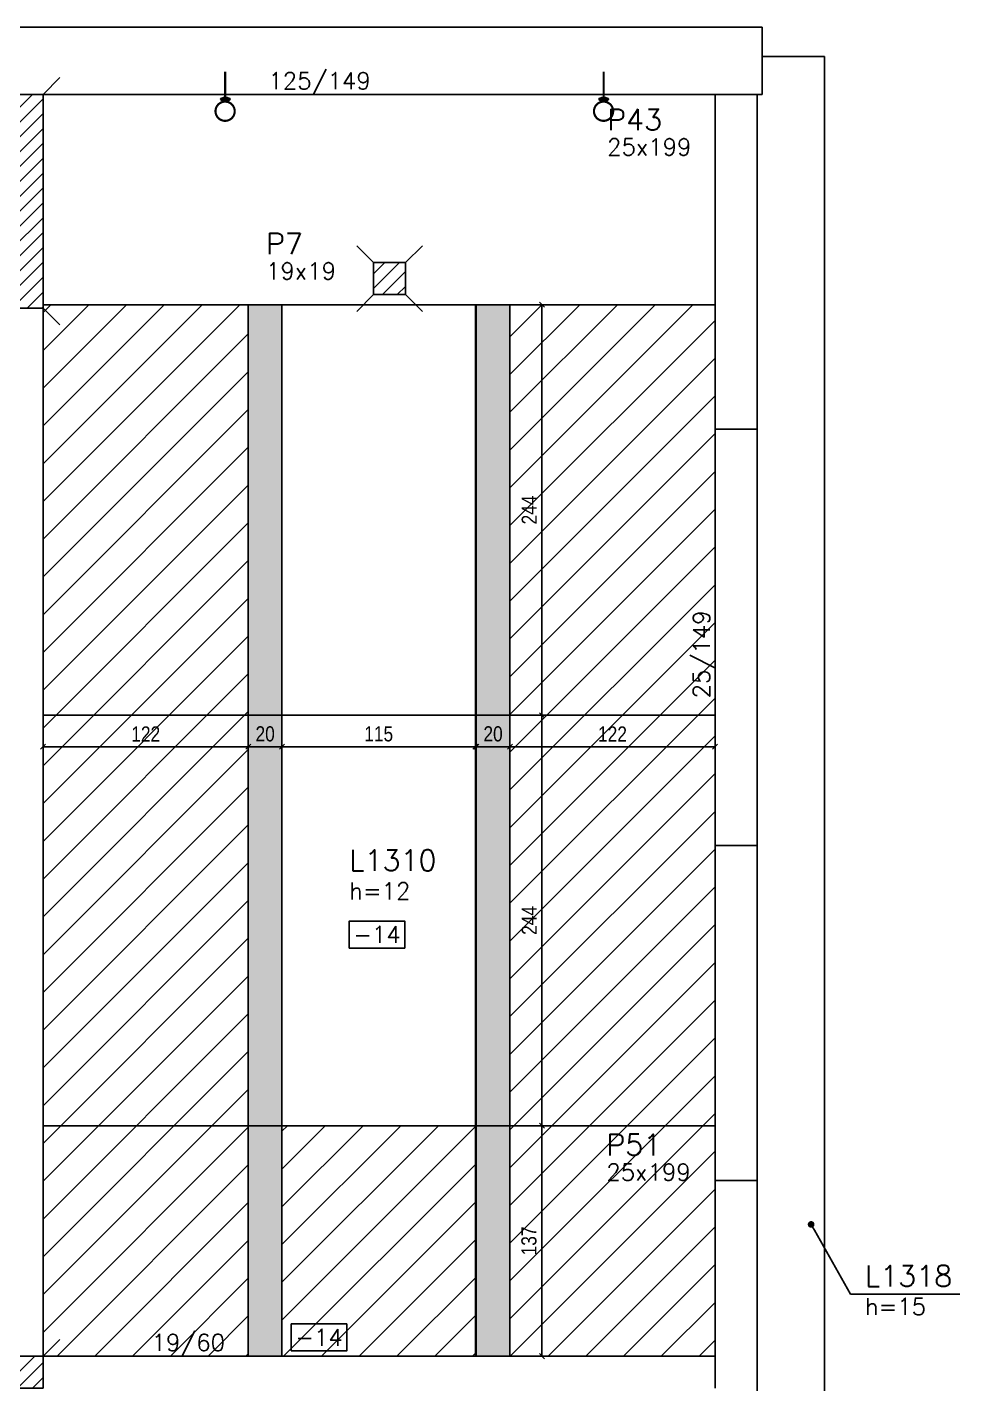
# Model space of a CAD drawing. Extents: x -3557 to 8661, y -614 to 3008.
# Drawn here: x 6683 to 7237, y 1363 to 2170 of the extents above; entities that cross this region are included whole.
import ezdxf
from ezdxf import colors
from ezdxf.entities.mleader import LeaderData, LeaderLine
from ezdxf.enums import TextEntityAlignment as Align
from ezdxf.math import Vec2, Vec3

# ---------------------------------------------------------------- set-up
doc = ezdxf.new("R2010")
doc.units = 0
for name, color, linetype in [('COTA', 241, 'Continuous'), ('F-AUX-RED', 1, 'Continuous'), ('F-COTAS', 106, 'Continuous'), ('F-GANCHOS', 4, 'Continuous'), ('F-LAJES', 3, 'Continuous'), ('F-LAJES-DIM', 2, 'Continuous'), ('F-LAJES-NOME', 4, 'Continuous'), ('F-PILARES-DIM', 172, 'Continuous'), ('F-PILARES-HACH', 174, 'Continuous'), ('F-PILARES-M', 170, 'Continuous'), ('F-PILARES-N', 170, 'Continuous'), ('F-PILARES-NASCE', 4, 'Continuous'), ('F-PILARES-NOME', 170, 'Continuous'), ('F-VIGAS', 3, 'Continuous'), ('F-VIGAS-DIM', 2, 'Continuous'), ('Painéis', 200, 'Continuous')]:
    doc.layers.add(name, color=color, linetype=linetype)
doc.layers.add('Hachura', color=251, linetype='Continuous', lineweight=9)
doc.styles.add('COTA TECNICA-50', font='techl___.ttf', dxfattribs={"height": 9})
doc.styles.add('MCP', font='romans.shx')
doc.styles.get("Standard").update_dxf_attribs({"font": 'arial.ttf'})
doc.dimstyles.new('COTA PAINEL-50', dxfattribs={"dimtxt": 9, "dimasz": 3, "dimexe": 3, "dimexo": 3, "dimgap": 3, "dimtad": 1, "dimdec": 1, "dimzin": 12, "dimdsep": 46, "dimtxsty": 'COTA TECNICA-50', "dimblk1": 'OBLIQUE', "dimblk2": 'OBLIQUE', "dimsah": 1, "dimcen": 0.9, "dimclrd": 4, "dimclre": 4, "dimclrt": 240, "dimadec": 1, "dimazin": 3, "dimtfac": 1, "dimtdec": 1, "dimtmove": 0, "dimatfit": 3, "dimfxl": 1, "dimtolj": 1, "dimtzin": 12, "dimarcsym": 0})
pattern_1 = [(45, (3857.195, 715.201), (-4.419417, 4.419417), [])]

# ---------------------------------------------------------------- blocks, each defined once
blk = doc.blocks.new('*U514')
at = {"layer": 'F-LAJES-DIM', "color": 1}
blk.add_lwpolyline([(0, 0), (33, 0), (33, 16), (0, 16)], close=True, dxfattribs=at)
at = {"layer": 'F-LAJES-DIM', "style": 'MCP'}
blk.add_attdef('DIM', text='', height=10, dxfattribs=at).set_placement((16.5, 8), align=Align.MIDDLE_CENTER)
blk = doc.blocks.new('*U502')
at = {"layer": 'F-VIGAS-DIM', "color": 1}
blk.add_lwpolyline([(0, 0), (33, 0), (33, 16), (0, 16)], close=True, dxfattribs=at)
at = {"layer": 'F-VIGAS-DIM', "style": 'MCP'}
blk.add_attdef('DIM', text='', height=10, dxfattribs=at).set_placement((16.5, 8), align=Align.MIDDLE_CENTER)
blk = doc.blocks.new('_Dot')
at = {"color": 0, "linetype": 'ByBlock', "lineweight": -2}
blk.add_line((-0.5, 0), (-1, 0), dxfattribs=at)
at = {"color": 0, "linetype": 'ByBlock', "const_width": 0.5}
blk.add_lwpolyline([(-0.25, 0, 1), (0.25, 0, 1)], format="xyb", close=True, dxfattribs=at)
blk = doc.blocks.new('PB-ANC_VISTA')
at = {"layer": 'F-GANCHOS'}
h = blk.add_hatch(color=256, dxfattribs=at)
edge = h.paths.add_edge_path()
edge.add_ellipse((0, 0.0049), major_axis=(-0.0142, 0), ratio=0.343552, start_angle=152.7965, end_angle=253.9579, ccw=False)
edge.add_spline(control_points=[(0.0126, 0.0027), (0.0118, 0.0035), (0.0109, 0.0039), (0.0094, 0.0046), (0.0089, 0.0048), (0.0084, 0.0049)], knot_values=[3.709013, 3.709013, 3.709013, 3.709013, 3.826962, 3.826962, 3.975536, 3.975536, 3.975536, 3.975536], degree=3, periodic=0)
edge.add_spline(control_points=[(0.0084, 0.0049), (0.0083, 0.005), (0.0082, 0.005), (0.0075, 0.0052), (0.0068, 0.0054), (0.0054, 0.0056), (0.0046, 0.0057), (0.0025, 0.006), (0.001, 0.006), (-0.0019, 0.006), (-0.0033, 0.0059), (-0.006, 0.0055), (-0.0072, 0.0053), (-0.0083, 0.005), (-0.0084, 0.0049), (-0.0084, 0.0049)], knot_values=[3.975536, 3.975536, 3.975536, 3.975536, 4.020815, 4.020815, 4.214669, 4.214669, 4.408523, 4.408523, 4.746248, 4.746248, 5.083972, 5.083972, 5.421697, 5.421697, 5.450325, 5.450325, 5.450325, 5.450325], degree=3, periodic=0)
edge.add_spline(control_points=[(-0.0084, 0.0049), (-0.009, 0.0047), (-0.0094, 0.0046), (-0.0101, 0.0043), (-0.0109, 0.004), (-0.0119, 0.0031), (-0.0123, 0.0028), (-0.0125, 0.0026)], knot_values=[5.450325, 5.450325, 5.450325, 5.450325, 5.63804, 5.63804, 5.767465, 5.767465, 5.83324, 5.83324, 5.83324, 5.83324], degree=3, periodic=0)
edge.add_ellipse((0, 0.0049), major_axis=(-0.0142, 0), ratio=0.343552, start_angle=286.0421, end_angle=388.2135, ccw=False)
edge.add_arc((0, 0.0406), 0.0312, 262.7795, 270)
edge.add_arc((0, 0.0406), 0.0312, 270, 277.2205)
edge = h.paths.add_edge_path()
edge.add_spline(control_points=[(-0.0084, 0.0049), (-0.0081, 0.0048), (-0.0077, 0.0047), (-0.0062, 0.0044), (-0.0049, 0.0042), (-0.0022, 0.0039), (-0.0008, 0.0039), (0.0023, 0.0039), (0.0039, 0.004), (0.0065, 0.0044), (0.0076, 0.0047), (0.0084, 0.0049)], knot_values=[0.872578, 0.872578, 0.872578, 0.872578, 0.983497, 0.983497, 1.300773, 1.300773, 1.618048, 1.618048, 1.991026, 1.991026, 2.268927, 2.268927, 2.268927, 2.268927], degree=3, periodic=0)
edge.add_spline(control_points=[(0.0084, 0.0049), (0.0089, 0.0048), (0.0094, 0.0046), (0.0109, 0.0039), (0.0118, 0.0035), (0.0126, 0.0027)], knot_values=[3.709013, 3.709013, 3.709013, 3.709013, 3.857587, 3.857587, 3.975536, 3.975536, 3.975536, 3.975536], degree=3, periodic=0)
edge.add_ellipse((0, 0.0049), major_axis=(-0.0142, 0), ratio=0.343552, start_angle=28.2135, end_angle=152.7965, ccw=False)
edge.add_spline(control_points=[(-0.0125, 0.0026), (-0.0123, 0.0028), (-0.0119, 0.0031), (-0.0109, 0.004), (-0.0101, 0.0043), (-0.0094, 0.0046), (-0.009, 0.0047), (-0.0084, 0.0049)], knot_values=[5.450325, 5.450325, 5.450325, 5.450325, 5.5161, 5.5161, 5.645525, 5.645525, 5.83324, 5.83324, 5.83324, 5.83324], degree=3, periodic=0)
blk.add_line((0.0031, 0.0093), (-0.0031, 0.0093), dxfattribs=at)
at = {"layer": 'F-GANCHOS', "const_width": 0.00625}
blk.add_lwpolyline([(-0.0005, 0.0121, -1), (-0.0005, 0.0683, -1)], format="xyb", close=True, dxfattribs=at)
blk.add_lwpolyline([(-0.0005, -0.0757), (-0.0005, 0.0098)], dxfattribs=at)
at = {"layer": 'F-GANCHOS'}
blk.add_ellipse((0, 0.0049), major_axis=(-0.0142, 0), ratio=0.343552, dxfattribs=at)
for points, knots in [([(0.0126, 0.0027), (0.0118, 0.0035), (0.0109, 0.0039), (0.0091, 0.0047), (0.0086, 0.0049), (0.0075, 0.0052), (0.0068, 0.0054), (0.0054, 0.0056), (0.0046, 0.0057), (0.0025, 0.006), (0.001, 0.006), (-0.0019, 0.006), (-0.0033, 0.0059), (-0.006, 0.0055), (-0.0072, 0.0053), (-0.0088, 0.0048), (-0.0094, 0.0046), (-0.0101, 0.0043), (-0.0109, 0.004), (-0.0119, 0.0031), (-0.0123, 0.0028), (-0.0125, 0.0026)], [3.709013, 3.709013, 3.709013, 3.709013, 3.826962, 3.826962, 4.020815, 4.020815, 4.214669, 4.214669, 4.408523, 4.408523, 4.746248, 4.746248, 5.083972, 5.083972, 5.421697, 5.421697, 5.63804, 5.63804, 5.767465, 5.767465, 5.83324, 5.83324, 5.83324, 5.83324]), ([(-0.0084, 0.0049), (-0.0081, 0.0048), (-0.0077, 0.0047), (-0.0062, 0.0044), (-0.0049, 0.0042), (-0.0022, 0.0039), (-0.0008, 0.0039), (0.0023, 0.0039), (0.0039, 0.004), (0.0065, 0.0044), (0.0076, 0.0047), (0.0084, 0.0049)], [0.872578, 0.872578, 0.872578, 0.872578, 0.983497, 0.983497, 1.300773, 1.300773, 1.618048, 1.618048, 1.991026, 1.991026, 2.268927, 2.268927, 2.268927, 2.268927])]:
    blk.add_open_spline(points, degree=3, knots=knots, dxfattribs=at)
blk = doc.blocks.new('*U481')
at = {"layer": 'F-GANCHOS', "xscale": 203.1746031736276, "yscale": 203.1746031736276, "zscale": 203.1746031736276}
blk.add_blockref('PB-ANC_VISTA', (6.25, 109.84), dxfattribs=at)
blk = doc.blocks.new('_Oblique')
at = {"color": 0, "linetype": 'ByBlock', "lineweight": -2}
blk.add_line((-0.5, -0.5), (0.5, 0.5), dxfattribs=at)
blk = doc.blocks.new('*D768')
at = {"layer": 'COTA', "color": 4, "lineweight": -2, "transparency": 16777216}
for p, q in [((6692.2, 1757.7), (6692.2, 1738.97)), ((6814.2, 1757.7), (6814.2, 1738.97)), ((6692.2, 1741.97), (6814.2, 1741.97))]:
    blk.add_line(p, q, dxfattribs=at)
at = {"layer": 'Defpoints', "color": 0, "transparency": 16777216}
for p in [(6692.2, 1760.7), (6814.2, 1760.7), (6814.2, 1741.97)]:
    blk.add_point(p, dxfattribs=at)
at = {"layer": 'COTA', "color": 4, "lineweight": -2, "transparency": 16777216, "xscale": 3, "yscale": 3, "zscale": 3, "rotation": 180}
blk.add_blockref('_Oblique', (6692.2, 1741.97), dxfattribs=at)
at = {"layer": 'COTA', "color": 4, "lineweight": -2, "transparency": 16777216, "xscale": 3, "yscale": 3, "zscale": 3}
blk.add_blockref('_Oblique', (6814.2, 1741.97), dxfattribs=at)
at = {"layer": 'COTA', "color": 240, "transparency": 16777216, "insert": (6753.2, 1749.53), "char_height": 9, "attachment_point": 5, "style": 'COTA TECNICA-50'}
blk.add_mtext('\\A1;122', dxfattribs=at)
blk = doc.blocks.new('*D769')
at = {"layer": 'COTA', "color": 4, "lineweight": -2, "transparency": 16777216}
for p, q in [((6814.2, 1757.7), (6814.2, 1738.97)), ((6834.2, 1757.7), (6834.2, 1738.97)), ((6814.2, 1741.97), (6834.2, 1741.97))]:
    blk.add_line(p, q, dxfattribs=at)
at = {"layer": 'Defpoints', "color": 0, "transparency": 16777216}
for p in [(6814.2, 1760.7), (6834.2, 1760.7), (6834.2, 1741.97)]:
    blk.add_point(p, dxfattribs=at)
at = {"layer": 'COTA', "color": 4, "lineweight": -2, "transparency": 16777216, "xscale": 3, "yscale": 3, "zscale": 3, "rotation": 180}
blk.add_blockref('_Oblique', (6814.2, 1741.97), dxfattribs=at)
at = {"layer": 'COTA', "color": 4, "lineweight": -2, "transparency": 16777216, "xscale": 3, "yscale": 3, "zscale": 3}
blk.add_blockref('_Oblique', (6834.2, 1741.97), dxfattribs=at)
at = {"layer": 'COTA', "color": 240, "transparency": 16777216, "insert": (6824.2, 1749.56), "char_height": 9, "attachment_point": 5, "style": 'COTA TECNICA-50'}
blk.add_mtext('\\A1;20', dxfattribs=at)
blk = doc.blocks.new('*D770')
at = {"layer": 'COTA', "color": 4, "lineweight": -2, "transparency": 16777216}
for p, q in [((6834.2, 1757.7), (6834.2, 1738.97)), ((6949.2, 1757.7), (6949.2, 1738.97)), ((6834.2, 1741.97), (6949.2, 1741.97))]:
    blk.add_line(p, q, dxfattribs=at)
at = {"layer": 'Defpoints', "color": 0, "transparency": 16777216}
for p in [(6834.2, 1760.7), (6949.2, 1760.7), (6949.2, 1741.97)]:
    blk.add_point(p, dxfattribs=at)
at = {"layer": 'COTA', "color": 4, "lineweight": -2, "transparency": 16777216, "xscale": 3, "yscale": 3, "zscale": 3, "rotation": 180}
blk.add_blockref('_Oblique', (6834.2, 1741.97), dxfattribs=at)
at = {"layer": 'COTA', "color": 4, "lineweight": -2, "transparency": 16777216, "xscale": 3, "yscale": 3, "zscale": 3}
blk.add_blockref('_Oblique', (6949.2, 1741.97), dxfattribs=at)
at = {"layer": 'COTA', "color": 240, "transparency": 16777216, "insert": (6891.7, 1749.57), "char_height": 9, "attachment_point": 5, "style": 'COTA TECNICA-50'}
blk.add_mtext('\\A1;115', dxfattribs=at)
blk = doc.blocks.new('*D771')
at = {"layer": 'COTA', "color": 4, "lineweight": -2, "transparency": 16777216}
for p, q in [((6949.7, 1757.7), (6949.7, 1738.97)), ((6969.7, 1757.7), (6969.7, 1738.97)), ((6949.7, 1741.97), (6969.7, 1741.97))]:
    blk.add_line(p, q, dxfattribs=at)
at = {"layer": 'Defpoints', "color": 0, "transparency": 16777216}
for p in [(6949.7, 1760.7), (6969.7, 1760.7), (6969.7, 1741.97)]:
    blk.add_point(p, dxfattribs=at)
at = {"layer": 'COTA', "color": 4, "lineweight": -2, "transparency": 16777216, "xscale": 3, "yscale": 3, "zscale": 3, "rotation": 180}
blk.add_blockref('_Oblique', (6949.7, 1741.97), dxfattribs=at)
at = {"layer": 'COTA', "color": 4, "lineweight": -2, "transparency": 16777216, "xscale": 3, "yscale": 3, "zscale": 3}
blk.add_blockref('_Oblique', (6969.7, 1741.97), dxfattribs=at)
at = {"layer": 'COTA', "color": 240, "transparency": 16777216, "insert": (6959.7, 1749.56), "char_height": 9, "attachment_point": 5, "style": 'COTA TECNICA-50'}
blk.add_mtext('\\A1;20', dxfattribs=at)
blk = doc.blocks.new('*D772')
at = {"layer": 'COTA', "color": 4, "lineweight": -2, "transparency": 16777216}
for p, q in [((6969.7, 1757.7), (6969.7, 1738.97)), ((7091.7, 1757.7), (7091.7, 1738.97)), ((6969.7, 1741.97), (7091.7, 1741.97))]:
    blk.add_line(p, q, dxfattribs=at)
at = {"layer": 'Defpoints', "color": 0, "transparency": 16777216}
for p in [(6969.7, 1760.7), (7091.7, 1760.7), (7091.7, 1741.97)]:
    blk.add_point(p, dxfattribs=at)
at = {"layer": 'COTA', "color": 4, "lineweight": -2, "transparency": 16777216, "xscale": 3, "yscale": 3, "zscale": 3, "rotation": 180}
blk.add_blockref('_Oblique', (6969.7, 1741.97), dxfattribs=at)
at = {"layer": 'COTA', "color": 4, "lineweight": -2, "transparency": 16777216, "xscale": 3, "yscale": 3, "zscale": 3}
blk.add_blockref('_Oblique', (7091.7, 1741.97), dxfattribs=at)
at = {"layer": 'COTA', "color": 240, "transparency": 16777216, "insert": (7030.7, 1749.53), "char_height": 9, "attachment_point": 5, "style": 'COTA TECNICA-50'}
blk.add_mtext('\\A1;122', dxfattribs=at)
blk = doc.blocks.new('*D773')
at = {"layer": 'COTA', "color": 4, "lineweight": -2, "transparency": 16777216}
for p, q in [((6972.7, 1516.7), (6991.78, 1516.7)), ((6988.78, 1379.7), (6988.78, 1516.7)), ((6972.7, 1379.7), (6991.78, 1379.7))]:
    blk.add_line(p, q, dxfattribs=at)
at = {"layer": 'Defpoints', "color": 0, "transparency": 16777216}
for p in [(6969.7, 1516.7), (6988.78, 1516.7), (6969.7, 1379.7)]:
    blk.add_point(p, dxfattribs=at)
at = {"layer": 'COTA', "color": 4, "lineweight": -2, "transparency": 16777216, "xscale": 3, "yscale": 3, "zscale": 3}
for p, rotation in [((6988.78, 1516.7), 90), ((6988.78, 1379.7), 270)]:
    blk.add_blockref('_Oblique', p, dxfattribs=dict(at, rotation=rotation))
at = {"layer": 'COTA', "color": 240, "transparency": 16777216, "insert": (6981.08, 1448.2), "char_height": 9, "attachment_point": 5, "rotation": 90, "style": 'COTA TECNICA-50'}
blk.add_mtext('\\A1;137', dxfattribs=at)
blk = doc.blocks.new('*D774')
at = {"layer": 'COTA', "color": 4, "lineweight": -2, "transparency": 16777216}
for p, q in [((6972.7, 1760.7), (6991.78, 1760.7)), ((6988.78, 1516.7), (6988.78, 1760.7)), ((6972.7, 1516.7), (6991.78, 1516.7))]:
    blk.add_line(p, q, dxfattribs=at)
at = {"layer": 'Defpoints', "color": 0, "transparency": 16777216}
for p in [(6969.7, 1760.7), (6988.78, 1760.7), (6969.7, 1516.7)]:
    blk.add_point(p, dxfattribs=at)
at = {"layer": 'COTA', "color": 4, "lineweight": -2, "transparency": 16777216, "xscale": 3, "yscale": 3, "zscale": 3}
for p, rotation in [((6988.78, 1760.7), 90), ((6988.78, 1516.7), 270)]:
    blk.add_blockref('_Oblique', p, dxfattribs=dict(at, rotation=rotation))
at = {"layer": 'COTA', "color": 240, "transparency": 16777216, "insert": (6981.21, 1638.7), "char_height": 9, "attachment_point": 5, "rotation": 90, "style": 'COTA TECNICA-50'}
blk.add_mtext('\\A1;244', dxfattribs=at)
blk = doc.blocks.new('*D775')
at = {"layer": 'COTA', "color": 4, "lineweight": -2, "transparency": 16777216}
for p, q in [((6972.7, 2004.7), (6991.78, 2004.7)), ((6988.78, 1760.7), (6988.78, 2004.7)), ((6972.7, 1760.7), (6991.78, 1760.7))]:
    blk.add_line(p, q, dxfattribs=at)
at = {"layer": 'Defpoints', "color": 0, "transparency": 16777216}
for p in [(6969.7, 2004.7), (6988.78, 2004.7), (6969.7, 1760.7)]:
    blk.add_point(p, dxfattribs=at)
at = {"layer": 'COTA', "color": 4, "lineweight": -2, "transparency": 16777216, "xscale": 3, "yscale": 3, "zscale": 3}
for p, rotation in [((6988.78, 2004.7), 90), ((6988.78, 1760.7), 270)]:
    blk.add_blockref('_Oblique', p, dxfattribs=dict(at, rotation=rotation))
at = {"layer": 'COTA', "color": 240, "transparency": 16777216, "insert": (6981.21, 1882.7), "char_height": 9, "attachment_point": 5, "rotation": 90, "style": 'COTA TECNICA-50'}
blk.add_mtext('\\A1;244', dxfattribs=at)

msp = doc.modelspace()

# ---------------------------------------------------------------- hatches: boundary and pattern name
at = {"layer": 'F-PILARES-HACH', "linetype": 'Continuous'}
h = msp.add_hatch(dxfattribs=at)
h.set_pattern_fill('ANSI31', color=256, scale=50, style=0)
h.set_pattern_definition(pattern_1)
h.paths.add_polyline_path([(6673.2, 2002.7), (6692.2, 2002.7), (6692.2, 2129.7), (6673.2, 2129.7)], flags=16)
h = msp.add_hatch(dxfattribs=at)
h.set_pattern_fill('ANSI31', color=256, scale=50, style=0)
h.set_pattern_definition(pattern_1)
h.paths.add_polyline_path([(6888.7, 2010.7), (6907.7, 2010.7), (6907.7, 2029.7), (6888.7, 2029.7)], flags=16)
h = msp.add_hatch(dxfattribs=at)
h.set_pattern_fill('ANSI31', color=256, scale=50, style=0)
h.set_pattern_definition(pattern_1)
h.paths.add_polyline_path([(6652.2, 1360.7), (6692.2, 1360.7), (6692.2, 1379.7), (6652.2, 1379.7)], flags=16)
at = {"layer": 'Hachura', "linetype": 'ByBlock'}
h = msp.add_hatch(dxfattribs=at)
h.set_pattern_fill('ANSI31', color=256, scale=5)
h.paths.add_polyline_path([(6814.2, 2004.7), (6692.2, 2004.7), (6692.2, 2002.7), (6692.2, 1760.7), (6814.2, 1760.7)])
h.paths.add_polyline_path([(7091.7, 1930.7), (7091.7, 2004.7), (6969.7, 2004.7), (6969.7, 1760.7), (7091.7, 1760.7)])
h.paths.add_polyline_path([(7091.7, 1683.2), (7091.7, 1760.7), (6969.7, 1760.7), (6969.7, 1516.7), (7091.7, 1516.7)])
h.paths.add_polyline_path([(6814.2, 1760.7), (6692.2, 1760.7), (6692.2, 1516.7), (6814.2, 1516.7)])
h.paths.add_polyline_path([(6814.2, 1516.7), (6692.2, 1516.7), (6692.2, 1379.7), (6814.2, 1379.7)])
h.paths.add_polyline_path([(6949.2, 1516.7), (6834.2, 1516.7), (6834.2, 1379.7), (6949.2, 1379.7)])
h.paths.add_polyline_path([(7091.7, 1484.2), (7091.7, 1516.7), (6969.7, 1516.7), (6969.7, 1379.7), (7091.7, 1379.7)])
h = msp.add_hatch(color=256, dxfattribs=at)
h.dxf.hatch_style = 1
h.paths.add_polyline_path([(6834.2, 2004.7), (6814.2, 2004.7), (6814.2, 1760.7), (6834.2, 1760.7)])
h.paths.add_polyline_path([(6814.2, 1516.7), (6834.2, 1516.7), (6834.2, 1760.7), (6814.2, 1760.7)])
h.paths.add_polyline_path([(6814.2, 1379.7), (6834.2, 1379.7), (6834.2, 1516.7), (6814.2, 1516.7)])
h.paths.add_polyline_path([(6969.7, 1516.7), (6949.7, 1516.7), (6949.7, 1379.7), (6969.7, 1379.7)])
h.paths.add_polyline_path([(6949.7, 1516.7), (6969.7, 1516.7), (6969.7, 1760.7), (6949.7, 1760.7)])
h.paths.add_polyline_path([(6949.7, 1760.7), (6969.7, 1760.7), (6969.7, 2004.7), (6949.7, 2004.7)])

# ---------------------------------------------------------------- linework, layer by layer
at = {"layer": 'F-LAJES', "linetype": 'Continuous'}
for p, q in [((2398.88, 2169.7), (7119.7, 2169.7)), ((7119.7, 2169.7), (7119.7, 2129.7)), ((7156.7, 2152.2), (7119.7, 2152.2)), ((7156.7, 691.2), (7156.7, 2152.2)), ((7116.7, 2129.7), (7119.7, 2129.7))]:
    msp.add_line(p, q, dxfattribs=at)
at = {"layer": 'F-PILARES-M', "linetype": 'Continuous'}
for points in [[(7091.7, 1930.7), (7116.7, 1930.7), (7116.7, 2129.7), (7091.7, 2129.7), (7091.7, 1930.7)], [(7091.7, 1484.2), (7116.7, 1484.2), (7116.7, 1683.2), (7091.7, 1683.2), (7091.7, 1484.2)]]:
    msp.add_lwpolyline(points, dxfattribs=at)
at = {"layer": 'F-PILARES-N', "linetype": 'Continuous'}
for points in [[(6673.2, 2002.7), (6692.2, 2002.7), (6692.2, 2129.7), (6673.2, 2129.7), (6673.2, 2002.7)], [(6888.7, 2010.7), (6907.7, 2010.7), (6907.7, 2029.7), (6888.7, 2029.7), (6888.7, 2010.7)], [(6652.2, 1360.7), (6692.2, 1360.7), (6692.2, 1379.7), (6652.2, 1379.7), (6652.2, 1360.7)]]:
    msp.add_lwpolyline(points, dxfattribs=at)
at = {"layer": 'F-PILARES-NASCE', "linetype": 'Continuous'}
for p, q in [((6692.2, 2129.7), (6702.2, 2139.7)), ((6888.7, 2029.7), (6878.7, 2039.7)), ((6907.7, 2029.7), (6917.7, 2039.7)), ((6888.7, 2010.7), (6878.7, 2000.7)), ((6907.7, 2010.7), (6917.7, 2000.7)), ((6692.2, 2002.7), (6702.2, 1992.7)), ((6692.2, 1379.7), (6702.2, 1389.7))]:
    msp.add_line(p, q, dxfattribs=at)
at = {"layer": 'F-VIGAS'}
for points in [[(6898.2, 2129.7), (6692.2, 2129.7)], [(7091.7, 2129.7), (6898.2, 2129.7)], [(6692.2, 2004.7), (6898.2, 2004.7)], [(6692.2, 1379.7), (6692.2, 2002.7)], [(6898.2, 2004.7), (7091.7, 2004.7)], [(7091.7, 1930.7), (7091.7, 1683.2)], [(7116.7, 1683.2), (7116.7, 1930.7)], [(7091.7, 1484.2), (7091.7, 1379.7)], [(7116.7, 1370.2), (7116.7, 1484.2)], [(7091.7, 1379.7), (6692.2, 1379.7)], [(7091.7, 1360.7), (7091.7, 1379.7)], [(7116.7, 1208.7), (7116.7, 1370.2)]]:
    msp.add_lwpolyline(points, dxfattribs=at)
at = {"layer": 'Painéis'}
for points in [[(6814.2, 1379.7), (6814.2, 2004.7)], [(6834.2, 1379.7), (6834.2, 2004.7)], [(6949.2, 2004.7), (6949.2, 1379.7)], [(6949.7, 2004.7), (6949.7, 1379.7)], [(6969.7, 2004.7), (6969.7, 1379.7)], [(6692.2, 1760.7), (7091.7, 1760.7)], [(6692.2, 1516.7), (7091.7, 1516.7)]]:
    msp.add_lwpolyline(points, dxfattribs=at)

# ---------------------------------------------------------------- block references
at = {"layer": 'F-COTAS', "xscale": -1, "rotation": 180}
for p in [(6794.25, 2237.71), (7019.25, 2237.71)]:
    msp.add_blockref('*U481', p, dxfattribs=at)
at = {"layer": 'F-LAJES-DIM', "linetype": 'Continuous'}
msp.add_blockref('*U514', (6874.16, 1622.31), dxfattribs=at).add_auto_attribs({'DIM': '-14'})
at = {"layer": 'F-VIGAS-DIM', "linetype": 'Continuous'}
msp.add_blockref('*U502', (6839.7, 1382.83), dxfattribs=at).add_auto_attribs({'DIM': '-14'})

# ---------------------------------------------------------------- texts
at = {"layer": 'F-LAJES-DIM', "linetype": 'Continuous', "style": 'MCP'}
for s, p in [('h=12', (6874.16, 1651.21)), ('h=15', (7180.75, 1404.19))]:
    msp.add_text(s, height=10, dxfattribs=at).set_placement(p)
at = {"layer": 'F-LAJES-NOME', "linetype": 'Continuous', "style": 'MCP'}
for s, p in [('L1310', (6874.16, 1668.21)), ('L1318', (7180.75, 1421.19))]:
    msp.add_text(s, height=12.5, dxfattribs=at).set_placement(p)
at = {"layer": 'F-PILARES-DIM', "linetype": 'Continuous', "style": 'MCP'}
for s, p in [('25x199', (7027.5, 2093.48)), ('19x19', (6824.73, 2019.77)), ('25x199', (7027.05, 1484.07))]:
    msp.add_text(s, height=10, dxfattribs=at).set_placement(p)
at = {"layer": 'F-PILARES-NOME', "linetype": 'Continuous', "style": 'MCP'}
for s, p in [('P43', (7027.5, 2108.48)), ('P7', (6824.73, 2034.77)), ('P51', (7027.05, 1499.07))]:
    msp.add_text(s, height=12.5, dxfattribs=at).set_placement(p)
at = {"layer": 'F-VIGAS-DIM', "linetype": 'Continuous', "style": 'MCP'}
for s, p in [('125/149', (6826.11, 2132.83)), ('19/60', (6756.7, 1382.83))]:
    msp.add_text(s, height=10, dxfattribs=at).set_placement(p)
msp.add_text('25/149', height=10, rotation=90, dxfattribs=at).set_placement((7088.57, 1770.7))

# ---------------------------------------------------------------- dimensions: what is measured, and where the dimension line sits
at = {"layer": 'COTA'}
for base, p1, p2, picture, middle in [((6988.78, 2004.7), (6969.7, 1760.7), (6969.7, 2004.7), '*D775', (6981.21, 1882.7)), ((6988.78, 1760.7), (6969.7, 1516.7), (6969.7, 1760.7), '*D774', (6981.21, 1638.7))]:
    dim = msp.add_linear_dim(base=base, p1=p1, p2=p2, angle=90, dimstyle='COTA PAINEL-50', override={"dimtmove": 1}, dxfattribs=at)
    dim.commit()
    dim.dimension.update_dxf_attribs({"geometry": picture, "text_midpoint": middle})
for base, p1, p2, picture, middle in [((6814.2, 1741.97), (6692.2, 1760.7), (6814.2, 1760.7), '*D768', (6753.2, 1749.53)), ((6969.7, 1741.97), (6949.7, 1760.7), (6969.7, 1760.7), '*D771', (6959.7, 1749.56))]:
    dim = msp.add_linear_dim(base=base, p1=p1, p2=p2, dimstyle='COTA PAINEL-50', dxfattribs=at)
    dim.commit()
    dim.dimension.update_dxf_attribs({"geometry": picture, "text_midpoint": middle})
for base, p1, p2, picture, middle in [((6834.2, 1741.97), (6814.2, 1760.7), (6834.2, 1760.7), '*D769', (6824.2, 1749.56)), ((6949.2, 1741.97), (6834.2, 1760.7), (6949.2, 1760.7), '*D770', (6891.7, 1749.57)), ((7091.7, 1741.97), (6969.7, 1760.7), (7091.7, 1760.7), '*D772', (7030.7, 1749.53))]:
    dim = msp.add_linear_dim(base=base, p1=p1, p2=p2, dimstyle='COTA PAINEL-50', override={"dimtmove": 1}, dxfattribs=at)
    dim.commit()
    dim.dimension.update_dxf_attribs({"geometry": picture, "text_midpoint": middle})
dim = msp.add_linear_dim(base=(6988.78, 1516.7), p1=(6969.7, 1379.7), p2=(6969.7, 1516.7), angle=90, dimstyle='COTA PAINEL-50', dxfattribs=at)
dim.commit()
dim.dimension.update_dxf_attribs({"geometry": '*D773', "text_midpoint": (6981.08, 1448.2)})

# ---------------------------------------------------------------- leaders
at = {"layer": 'F-AUX-RED', "linetype": 'Continuous'}
ml = msp.add_multileader_mtext('Standard', dxfattribs=at)
ml.set_content('', color=256)
ml.set_leader_properties()
ml.set_arrow_properties(name='DOT')
ml.build(insert=Vec2(0, 0))
ml.multileader.update_dxf_attribs({"text_right_attachment_type": 6, "text_top_attachment_type": 0, "text_bottom_attachment_type": 0, "dogleg_length": 0.36})
ctx = ml.context
ctx.base_point, ctx.char_height, ctx.landing_gap_size, ctx.plane_origin = Vec3(7237.13, 1416.58), 0.18, 0.09, Vec3(7148.8, 1458)
ctx.right_attachment = 6
notes = []
notes.append((ctx, [(0, (1, 1, 0), (7172.23, 1416.58), (1, 0), 64.9, [(0, [(7148.8, 1458)], 256, [])])]))
ctx.mtext.insert, ctx.mtext.flow_direction = Vec3(7237.22, 1416.67), 5
for ctx, leaders in notes:
    for number, flags, end, landing, length, lines in leaders:
        leader = LeaderData()
        leader.index, (leader.has_last_leader_line, leader.has_dogleg_vector, leader.attachment_direction) = number, flags
        leader.last_leader_point, leader.dogleg_vector, leader.dogleg_length = Vec3(end), Vec3(landing), length
        for number, points, colour, breaks in lines:
            line = LeaderLine()
            line.index, line.vertices, line.color, line.breaks = number, Vec3.list(points), colors.encode_raw_color(colour), breaks
            leader.lines.append(line)
        ctx.leaders.append(leader)

doc.saveas('drawing.dxf')
